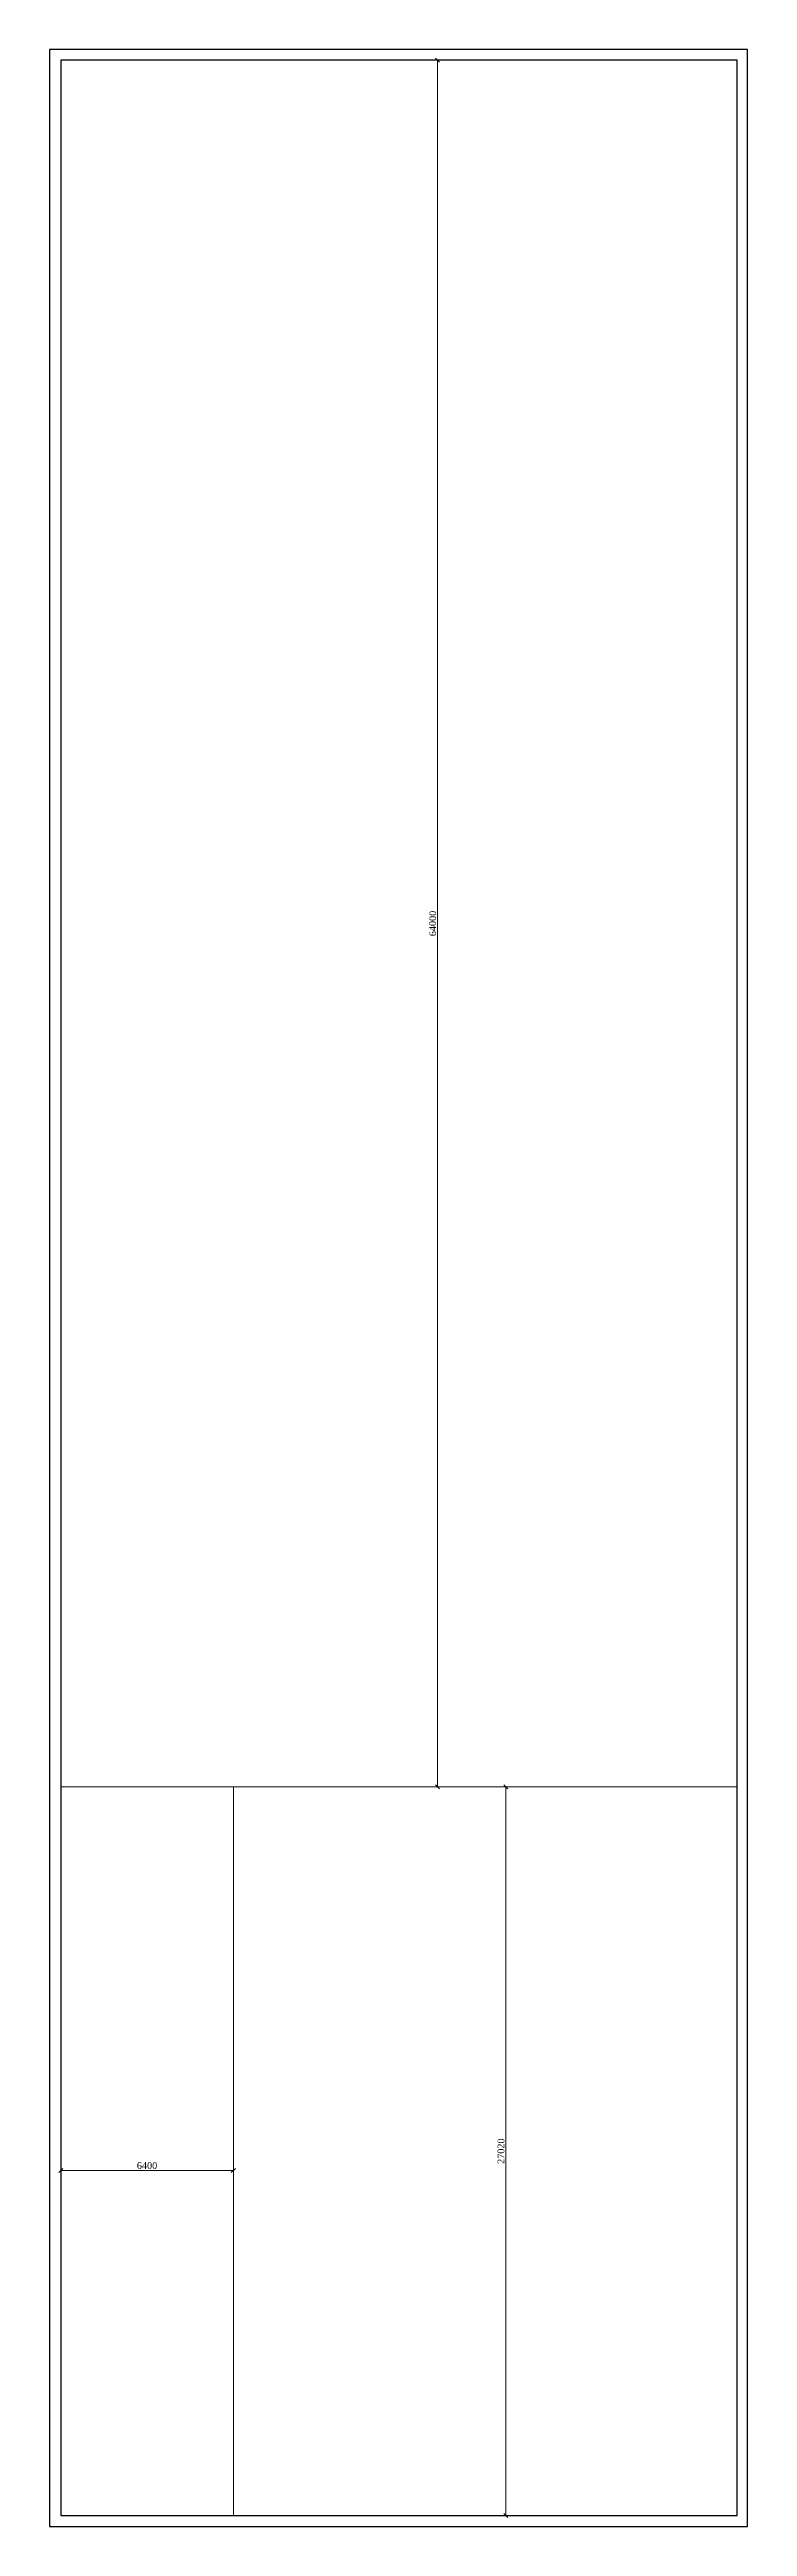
# Model space of a CAD drawing. Header units: inches. Extents: x 10943721 to 11147402, y -2794197 to -2693110.
# Drawn here: x 10943721 to 10969596, y -2785948 to -2694128 of the extents above; entities that cross this region are included whole.
import ezdxf

# ---------------------------------------------------------------- set-up
doc = ezdxf.new("R2010")
doc.units = ezdxf.units.IN
doc.header["$LTSCALE"] = 0.5
doc.header["$MEASUREMENT"] = 0
doc.header["$PDMODE"] = 34
doc.header["$PDSIZE"] = 50
doc.layers.get('0').update_dxf_attribs({"lineweight": 0})
doc.layers.add('S-C0-UP TO B1', color=4, linetype='Continuous', lineweight=30)
doc.styles.get("Standard").update_dxf_attribs({"font": 'times.ttf'})
doc.dimstyles.new('DIM FOOTING', dxfattribs={"dimtxt": 250, "dimasz": 150, "dimexe": 0.18, "dimexo": 0.0625, "dimgap": 50, "dimtad": 1, "dimtoh": 1, "dimdec": 0, "dimzin": 0, "dimdsep": 46, "dimtxsty": 'Standard', "dimblk": 'OBLIQUE', "dimcen": 0.09, "dimclrd": 256, "dimclre": 256, "dimclrt": 256, "dimadec": 0, "dimazin": 0, "dimtfac": 1, "dimtdec": 0, "dimtofl": 0, "dimtmove": 0, "dimatfit": 3, "dimfxl": 1, "dimtolj": 1, "dimtzin": 0, "dimlwd": -1, "dimlwe": -1, "dimarcsym": 0})

# ---------------------------------------------------------------- blocks, each defined once
blk = doc.blocks.new('_Oblique')
at = {"color": 0, "linetype": 'ByBlock', "lineweight": -2}
blk.add_line((-0.5, -0.5), (0.5, 0.5), dxfattribs=at)
blk = doc.blocks.new('*D380')
at = {"transparency": 16777216}
for p, q in [((10958931, -2758525), (10960637, -2758525)), ((10960637, -2758525), (10960637, -2785545)), ((10958931, -2785545), (10960637, -2785545))]:
    blk.add_line(p, q, dxfattribs=at)
at = {"layer": 'Defpoints', "color": 0, "transparency": 16777216}
for p in [(10958931, -2758525), (10958931, -2785545), (10960637, -2785545)]:
    blk.add_point(p, dxfattribs=at)
at = {"transparency": 16777216, "xscale": 150, "yscale": 150, "zscale": 150}
for p, rotation in [((10960637, -2758525), 90), ((10960637, -2785545), 270)]:
    blk.add_blockref('_Oblique', p, dxfattribs=dict(at, rotation=rotation))
at = {"transparency": 16777216, "insert": (10960459, -2772035), "char_height": 250, "attachment_point": 5, "rotation": 90}
blk.add_mtext('\\A1;27020', dxfattribs=at)
blk = doc.blocks.new('*D381')
at = {"transparency": 16777216}
for p, q in [((10944136, -2772545), (10944136, -2772747)), ((10950536, -2772747), (10944136, -2772747)), ((10950536, -2772545), (10950536, -2772747))]:
    blk.add_line(p, q, dxfattribs=at)
at = {"layer": 'Defpoints', "color": 0, "transparency": 16777216}
for p in [(10944136, -2772545), (10944136, -2772747), (10950536, -2772545)]:
    blk.add_point(p, dxfattribs=at)
at = {"transparency": 16777216, "xscale": 150, "yscale": 150, "zscale": 150, "rotation": 180}
blk.add_blockref('_Oblique', (10944136, -2772747), dxfattribs=at)
at = {"transparency": 16777216, "xscale": 150, "yscale": 150, "zscale": 150}
blk.add_blockref('_Oblique', (10950536, -2772747), dxfattribs=at)
at = {"transparency": 16777216, "insert": (10947336, -2772570), "char_height": 250, "attachment_point": 5}
blk.add_mtext('\\A1;6400', dxfattribs=at)
blk = doc.blocks.new('*D382')
at = {"transparency": 16777216}
for p, q in [((10957561, -2694525), (10958103, -2694525)), ((10958103, -2758525), (10958103, -2694525)), ((10957561, -2758525), (10958103, -2758525))]:
    blk.add_line(p, q, dxfattribs=at)
at = {"layer": 'Defpoints', "color": 0, "transparency": 16777216}
for p in [(10957561, -2694525), (10958103, -2694525), (10957561, -2758525)]:
    blk.add_point(p, dxfattribs=at)
at = {"transparency": 16777216, "xscale": 150, "yscale": 150, "zscale": 150}
for p, rotation in [((10958103, -2694525), 90), ((10958103, -2758525), 270)]:
    blk.add_blockref('_Oblique', p, dxfattribs=dict(at, rotation=rotation))
at = {"transparency": 16777216, "insert": (10957926, -2726525), "char_height": 250, "attachment_point": 5, "rotation": 90}
blk.add_mtext('\\A1;64000', dxfattribs=at)

msp = doc.modelspace()

# ---------------------------------------------------------------- linework, layer by layer
msp.add_line((10969210.3, -2758524.7), (10944135.6, -2758524.7))
msp.add_lwpolyline([(10944135.6, -2785544.7), (10944135.6, -2758524.7), (10950535.6, -2758524.7), (10950535.6, -2785544.7)])
at = {"layer": 'S-C0-UP TO B1'}
for points in [[(10969595.9, -2785947.5), (10969595.9, -2694127.5), (10943721.2, -2694127.5), (10943721.2, -2785947.5)], [(10969210.3, -2785544.7), (10969210.3, -2694524.7), (10944135.6, -2694524.7), (10944135.6, -2785544.7)]]:
    msp.add_lwpolyline(points, close=True, dxfattribs=at)

# ---------------------------------------------------------------- dimensions: what is measured, and where the dimension line sits
dim = msp.add_aligned_dim(p1=(10957561.3, -2758524.7), p2=(10957561.3, -2694524.7), distance=-541.5, dimstyle='DIM FOOTING', override={"dimfxl": 0.18, "dimarcsym": 1})
dim.commit()
dim.dimension.update_dxf_attribs({"geometry": '*D382', "text_midpoint": (10957925.6, -2726524.7)})
dim = msp.add_linear_dim(base=(10960637, -2785544.7), p1=(10958930.6, -2758524.7), p2=(10958930.6, -2785544.7), angle=90, dimstyle='DIM FOOTING', override={"dimfxl": 0.18, "dimarcsym": 1})
dim.commit()
dim.dimension.update_dxf_attribs({"geometry": '*D380', "text_midpoint": (10960459.5, -2772034.7)})
dim = msp.add_linear_dim(base=(10944135.6, -2772746.8), p1=(10950535.6, -2772544.7), p2=(10944135.6, -2772544.7), dimstyle='DIM FOOTING', override={"dimfxl": 0.18, "dimarcsym": 1})
dim.commit()
dim.dimension.update_dxf_attribs({"geometry": '*D381', "text_midpoint": (10947335.6, -2772569.6)})

doc.saveas('drawing.dxf')
